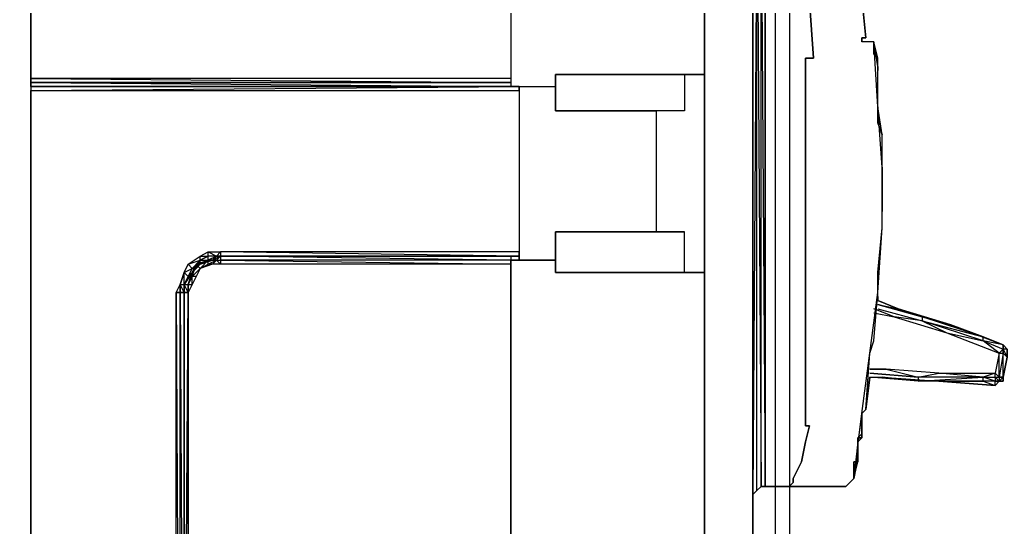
# Model space of a CAD drawing. Header units: millimetres. Extents: x 0 to 3881, y 0 to 2744.
# Drawn here: x 3387.4 to 3468.9, y 1666.6 to 1708.5 of the extents above; entities that cross this region are included whole.
import ezdxf

# ---------------------------------------------------------------- set-up
doc = ezdxf.new("R2010")
doc.units = ezdxf.units.MM

# ---------------------------------------------------------------- blocks, each defined once
blk = doc.blocks.new('ezc100-2')
for p, q in [((-23664.546, 27707.706), (-23664.546, 27760.318)), ((-23664.546, 27760.318), (-23664.546, 27707.706)), ((-23624.945, 27760.318), (-23624.945, 27707.04)), ((-23624.945, 27760.318), (-23624.945, 27707.04)), ((-23608.979, 27669.083), (-23608.979, 27744.332)), ((-23608.979, 27744.332), (-23608.979, 27669.083)), ((-23604.988, 27657.754), (-23604.988, 27741.006)), ((-23604.988, 27657.754), (-23604.988, 27741.006)), ((-23604.988, 27725.021), (-23604.988, 27673.074)), ((-23604.988, 27725.021), (-23604.988, 27673.074)), ((-23604.988, 27725.021), (-23604.988, 27673.407)), ((-23604.988, 27673.407), (-23604.988, 27724.689)), ((-23604.655, 27724.356), (-23604.988, 27673.407)), ((-23604.655, 27724.356), (-23604.322, 27674.072)), ((-23604.655, 27673.74), (-23604.655, 27724.356)), ((-23604.322, 27724.356), (-23603.99, 27674.072)), ((-23604.322, 27674.072), (-23604.322, 27724.356)), ((-23603.99, 27674.072), (-23603.99, 27724.023)), ((-23603.99, 27724.023), (-23603.99, 27674.072)), ((-23600.331, 27714.045), (-23599.998, 27709.369)), ((-23599.998, 27709.369), (-23600.331, 27714.045)), ((-23595.674, 27711.051), (-23596.007, 27714.377)), ((-23596.007, 27714.377), (-23595.674, 27711.051)), ((-23596.007, 27710.719), (-23596.007, 27711.051)), ((-23596.007, 27711.051), (-23596.007, 27710.719)), ((-23595.674, 27711.051), (-23596.007, 27711.051)), ((-23596.007, 27711.051), (-23595.674, 27711.051)), ((-23596.007, 27710.719), (-23596.007, 27711.051)), ((-23596.007, 27710.719), (-23596.007, 27710.719)), ((-23595.009, 27710.719), (-23596.007, 27710.719)), ((-23595.009, 27710.719), (-23596.007, 27710.719)), ((-23594.677, 27705.377), (-23595.009, 27710.719)), ((-23594.677, 27709.369), (-23595.009, 27710.719)), ((-23595.009, 27710.719), (-23595.009, 27709.701)), ((-23594.677, 27708.703), (-23595.009, 27710.719)), ((-23594.677, 27709.369), (-23595.009, 27710.719)), ((-23595.009, 27710.719), (-23595.009, 27709.701)), ((-23595.009, 27709.701), (-23595.009, 27710.719)), ((-23595.009, 27710.719), (-23595.009, 27709.701)), ((-23595.009, 27709.701), (-23595.009, 27710.719)), ((-23595.009, 27710.719), (-23595.009, 27709.701)), ((-23595.009, 27709.701), (-23595.009, 27710.719)), ((-23595.009, 27710.719), (-23595.009, 27709.701)), ((-23595.009, 27709.701), (-23595.009, 27710.719)), ((-23595.009, 27710.719), (-23595.009, 27709.701)), ((-23595.009, 27709.701), (-23595.009, 27710.719)), ((-23595.009, 27710.719), (-23595.009, 27709.701)), ((-23595.009, 27709.701), (-23595.009, 27710.719)), ((-23595.009, 27710.719), (-23595.009, 27709.701)), ((-23594.677, 27709.369), (-23595.009, 27709.701)), ((-23595.009, 27709.701), (-23594.677, 27709.369)), ((-23599.998, 27709.369), (-23600.664, 27709.369)), ((-23600.664, 27709.369), (-23600.664, 27679.081)), ((-23600.664, 27679.081), (-23600.664, 27709.369)), ((-23600.664, 27709.369), (-23600.664, 27679.081)), ((-23600.664, 27679.081), (-23600.664, 27709.369)), ((-23600.664, 27709.369), (-23599.998, 27709.369)), ((-23594.677, 27708.703), (-23594.677, 27709.369)), ((-23621.286, 27707.04), (-23621.286, 27708.038)), ((-23621.286, 27708.038), (-23621.286, 27705.045)), ((-23621.286, 27705.045), (-23621.286, 27708.038)), ((-23608.979, 27708.038), (-23621.286, 27708.038)), ((-23621.286, 27708.038), (-23608.979, 27708.038)), ((-23621.286, 27707.04), (-23621.286, 27708.038)), ((-23610.642, 27708.038), (-23610.642, 27705.045)), ((-23594.677, 27708.371), (-23594.677, 27708.703)), ((-23594.677, 27707.04), (-23594.677, 27708.703)), ((-23594.677, 27705.71), (-23594.677, 27708.703)), ((-23594.677, 27708.703), (-23594.677, 27708.371)), ((-23594.677, 27705.377), (-23594.677, 27708.703)), ((-23594.677, 27707.04), (-23594.677, 27708.371)), ((-23664.546, 27707.373), (-23664.546, 27707.706)), ((-23624.945, 27707.706), (-23664.546, 27707.706)), ((-23664.546, 27707.706), (-23624.945, 27707.373)), ((-23664.546, 27707.706), (-23664.546, 27707.373)), ((-23664.546, 27707.373), (-23624.945, 27707.04)), ((-23664.546, 27707.04), (-23664.546, 27707.373)), ((-23664.546, 27707.373), (-23664.546, 27707.373)), ((-23664.546, 27707.373), (-23624.945, 27707.373)), ((-23624.945, 27707.373), (-23664.546, 27707.373)), ((-23664.546, 27707.373), (-23664.546, 27707.04)), ((-23664.546, 27707.04), (-23664.546, 27706.708)), ((-23664.546, 27706.708), (-23624.279, 27707.04)), ((-23664.546, 27707.04), (-23624.945, 27707.04)), ((-23624.945, 27707.04), (-23664.546, 27707.04)), ((-23664.546, 27707.04), (-23624.945, 27707.04)), ((-23624.945, 27707.04), (-23664.546, 27707.04)), ((-23664.546, 27707.04), (-23624.279, 27707.04)), ((-23664.546, 27707.04), (-23624.279, 27707.04)), ((-23624.279, 27707.04), (-23664.546, 27707.04)), ((-23624.945, 27707.04), (-23664.546, 27707.04)), ((-23664.546, 27707.04), (-23664.546, 27706.708)), ((-23664.546, 27636.447), (-23664.546, 27706.708)), ((-23664.546, 27706.708), (-23664.546, 27636.447)), ((-23664.546, 27706.708), (-23624.279, 27706.708)), ((-23624.945, 27707.04), (-23621.286, 27707.04)), ((-23624.945, 27707.04), (-23621.286, 27707.04)), ((-23624.279, 27707.04), (-23624.279, 27706.708)), ((-23624.279, 27706.708), (-23624.279, 27707.04)), ((-23624.279, 27707.04), (-23624.279, 27692.718)), ((-23624.279, 27706.708), (-23624.279, 27693.403)), ((-23621.286, 27705.045), (-23621.286, 27707.04)), ((-23621.286, 27707.04), (-23621.286, 27707.04)), ((-23621.286, 27707.04), (-23621.286, 27705.045)), ((-23594.677, 27705.71), (-23594.677, 27707.04)), ((-23594.677, 27705.377), (-23594.677, 27705.71)), ((-23612.97, 27705.045), (-23621.286, 27705.045)), ((-23621.286, 27705.045), (-23612.97, 27705.045)), ((-23610.642, 27705.045), (-23612.97, 27705.045)), ((-23610.642, 27705.045), (-23612.97, 27705.045)), ((-23612.97, 27705.045), (-23612.97, 27695.066)), ((-23594.344, 27700.388), (-23594.677, 27705.377)), ((-23594.677, 27704.047), (-23594.677, 27705.377)), ((-23594.677, 27705.377), (-23594.677, 27704.047)), ((-23594.344, 27703.049), (-23594.677, 27705.377)), ((-23594.344, 27703.049), (-23594.677, 27704.047)), ((-23594.677, 27704.047), (-23594.344, 27703.049)), ((-23594.344, 27700.388), (-23594.344, 27703.049)), ((-23594.344, 27695.399), (-23594.344, 27700.388)), ((-23594.344, 27697.394), (-23594.344, 27700.388)), ((-23594.344, 27700.388), (-23594.344, 27699.723)), ((-23594.344, 27699.723), (-23594.344, 27700.388)), ((-23594.344, 27700.055), (-23594.344, 27699.723)), ((-23594.344, 27699.723), (-23594.344, 27698.725)), ((-23594.344, 27697.394), (-23594.344, 27699.723)), ((-23594.344, 27697.727), (-23594.344, 27698.725)), ((-23594.344, 27698.725), (-23594.344, 27697.394)), ((-23594.344, 27697.394), (-23594.344, 27698.725)), ((-23594.344, 27698.725), (-23594.344, 27697.727)), ((-23594.344, 27697.394), (-23594.344, 27697.727)), ((-23594.344, 27697.727), (-23594.344, 27696.729)), ((-23594.344, 27697.394), (-23594.344, 27697.727)), ((-23594.344, 27697.727), (-23594.344, 27697.727)), ((-23594.344, 27697.727), (-23594.344, 27696.729)), ((-23594.344, 27696.729), (-23594.344, 27697.394)), ((-23594.344, 27696.729), (-23594.344, 27697.394)), ((-23594.344, 27695.399), (-23594.344, 27697.394)), ((-23594.344, 27695.399), (-23594.344, 27696.729)), ((-23612.97, 27695.066), (-23621.286, 27695.066)), ((-23621.286, 27695.066), (-23621.286, 27692.718)), ((-23621.286, 27691.72), (-23621.286, 27695.066)), ((-23621.286, 27695.066), (-23621.286, 27691.72)), ((-23621.286, 27692.718), (-23621.286, 27695.066)), ((-23621.286, 27695.066), (-23612.97, 27695.066)), ((-23610.642, 27695.066), (-23612.97, 27695.066)), ((-23612.97, 27695.066), (-23610.642, 27695.066)), ((-23610.642, 27691.72), (-23610.642, 27695.066)), ((-23594.677, 27690.057), (-23594.344, 27695.399)), ((-23594.677, 27691.72), (-23594.344, 27695.399)), ((-23650.576, 27693.051), (-23649.91, 27693.403)), ((-23649.91, 27693.403), (-23649.245, 27693.051)), ((-23649.91, 27693.051), (-23649.91, 27693.403)), ((-23649.91, 27693.403), (-23648.913, 27693.403)), ((-23648.913, 27693.403), (-23649.245, 27693.051)), ((-23624.279, 27693.051), (-23648.913, 27693.403)), ((-23648.913, 27693.403), (-23648.913, 27693.051)), ((-23624.279, 27693.403), (-23648.913, 27693.403)), ((-23624.279, 27693.051), (-23624.279, 27693.403)), ((-23651.573, 27692.386), (-23650.576, 27693.051)), ((-23651.573, 27692.386), (-23650.576, 27692.718)), ((-23651.241, 27692.053), (-23650.576, 27692.718)), ((-23650.576, 27692.718), (-23651.241, 27692.053)), ((-23651.241, 27692.053), (-23650.576, 27692.718)), ((-23650.576, 27692.718), (-23650.908, 27692.053)), ((-23650.908, 27692.386), (-23649.91, 27692.718)), ((-23650.576, 27692.718), (-23649.91, 27693.051)), ((-23649.91, 27693.051), (-23650.576, 27692.718)), ((-23650.576, 27692.718), (-23650.576, 27693.051)), ((-23650.576, 27693.051), (-23649.91, 27693.051)), ((-23649.91, 27692.718), (-23650.576, 27692.386)), ((-23650.576, 27692.386), (-23649.578, 27692.718)), ((-23650.576, 27692.386), (-23650.576, 27692.718)), ((-23650.576, 27692.718), (-23649.91, 27692.718)), ((-23649.91, 27692.718), (-23650.576, 27692.386)), ((-23649.578, 27692.718), (-23650.576, 27692.386)), ((-23649.91, 27692.718), (-23650.576, 27692.053)), ((-23649.91, 27692.718), (-23649.91, 27693.051)), ((-23649.245, 27693.051), (-23649.91, 27693.051)), ((-23649.245, 27693.051), (-23649.91, 27692.718)), ((-23649.91, 27692.718), (-23649.245, 27693.051)), ((-23649.91, 27692.386), (-23649.245, 27692.718)), ((-23649.91, 27692.386), (-23649.245, 27692.718)), ((-23649.245, 27692.718), (-23649.91, 27692.718)), ((-23649.578, 27692.718), (-23649.91, 27692.718)), ((-23649.91, 27692.386), (-23649.91, 27692.718)), ((-23649.91, 27692.718), (-23649.578, 27692.718)), ((-23649.578, 27692.718), (-23648.913, 27693.051)), ((-23648.913, 27693.051), (-23649.578, 27692.718)), ((-23649.245, 27693.051), (-23649.578, 27692.718)), ((-23649.245, 27692.718), (-23649.578, 27692.386)), ((-23649.578, 27692.718), (-23649.245, 27692.718)), ((-23649.245, 27693.051), (-23648.913, 27693.051)), ((-23648.913, 27693.051), (-23649.245, 27693.051)), ((-23648.913, 27693.051), (-23649.245, 27693.051)), ((-23649.245, 27693.051), (-23648.913, 27693.051)), ((-23649.245, 27692.718), (-23648.913, 27693.051)), ((-23648.913, 27692.386), (-23649.245, 27692.718)), ((-23649.245, 27692.718), (-23648.913, 27692.718)), ((-23624.279, 27693.051), (-23648.913, 27693.051)), ((-23648.913, 27693.051), (-23624.279, 27693.051)), ((-23624.279, 27693.051), (-23648.913, 27693.051)), ((-23648.913, 27693.051), (-23624.279, 27693.051)), ((-23648.913, 27693.051), (-23624.945, 27693.051)), ((-23648.913, 27693.051), (-23648.913, 27693.051)), ((-23624.945, 27692.718), (-23648.913, 27693.051)), ((-23648.913, 27693.051), (-23624.945, 27693.051)), ((-23648.913, 27693.051), (-23648.913, 27692.718)), ((-23648.913, 27692.718), (-23648.913, 27692.386)), ((-23624.945, 27692.718), (-23648.913, 27692.718)), ((-23648.913, 27692.718), (-23624.945, 27692.386)), ((-23624.279, 27693.051), (-23624.945, 27693.051)), ((-23624.945, 27693.051), (-23624.945, 27692.718)), ((-23624.945, 27693.051), (-23624.279, 27693.051)), ((-23624.945, 27693.051), (-23624.945, 27692.718)), ((-23624.945, 27693.051), (-23624.945, 27692.718)), ((-23621.286, 27692.718), (-23624.945, 27692.718)), ((-23624.945, 27692.718), (-23624.945, 27635.782)), ((-23624.945, 27635.782), (-23624.945, 27692.718)), ((-23624.945, 27692.718), (-23621.286, 27692.718)), ((-23624.945, 27692.718), (-23624.945, 27692.718)), ((-23624.279, 27692.718), (-23624.279, 27693.051)), ((-23621.286, 27692.718), (-23621.286, 27691.72)), ((-23621.286, 27691.72), (-23621.286, 27692.718)), ((-23652.239, 27690.723), (-23651.906, 27691.72)), ((-23651.906, 27691.72), (-23652.239, 27690.723)), ((-23652.239, 27690.723), (-23651.906, 27691.72)), ((-23651.906, 27691.72), (-23651.573, 27692.386)), ((-23651.906, 27691.72), (-23651.241, 27692.053)), ((-23651.906, 27691.72), (-23651.241, 27692.053)), ((-23651.241, 27691.72), (-23651.906, 27690.723)), ((-23651.573, 27691.388), (-23651.906, 27691.72)), ((-23651.906, 27690.723), (-23651.906, 27691.72)), ((-23651.241, 27692.053), (-23651.573, 27692.386)), ((-23651.241, 27692.053), (-23651.573, 27691.388)), ((-23651.573, 27691.388), (-23651.241, 27692.053)), ((-23651.241, 27692.053), (-23651.573, 27691.388)), ((-23650.908, 27692.053), (-23651.573, 27691.388)), ((-23651.573, 27691.388), (-23650.908, 27692.053)), ((-23651.573, 27691.388), (-23651.241, 27691.72)), ((-23651.573, 27690.723), (-23651.241, 27691.72)), ((-23651.241, 27691.388), (-23650.908, 27692.386)), ((-23650.908, 27692.386), (-23651.241, 27691.72)), ((-23651.241, 27691.388), (-23650.576, 27692.053)), ((-23651.241, 27691.72), (-23650.908, 27692.053)), ((-23650.908, 27692.053), (-23651.241, 27692.053)), ((-23651.241, 27691.72), (-23651.241, 27691.388)), ((-23651.241, 27691.72), (-23651.241, 27691.72)), ((-23650.908, 27692.386), (-23650.576, 27692.053)), ((-23650.908, 27692.053), (-23650.908, 27692.386)), ((-23650.576, 27692.386), (-23650.908, 27692.053)), ((-23650.908, 27692.053), (-23650.576, 27692.386)), ((-23650.576, 27692.386), (-23650.908, 27692.386)), ((-23650.576, 27692.053), (-23650.908, 27691.388)), ((-23650.576, 27692.053), (-23650.908, 27691.388)), ((-23650.576, 27692.053), (-23649.91, 27692.386)), ((-23649.578, 27692.386), (-23650.576, 27692.053)), ((-23649.578, 27692.386), (-23649.91, 27692.386)), ((-23648.913, 27692.386), (-23649.578, 27692.386)), ((-23624.945, 27692.386), (-23648.913, 27692.386)), ((-23621.286, 27691.72), (-23608.979, 27691.72)), ((-23608.979, 27691.72), (-23621.286, 27691.72)), ((-23594.677, 27690.057), (-23594.677, 27691.72)), ((-23651.906, 27690.723), (-23651.573, 27691.388)), ((-23651.573, 27691.388), (-23651.906, 27690.723)), ((-23651.573, 27691.388), (-23651.906, 27690.723)), ((-23651.906, 27690.723), (-23651.573, 27691.388)), ((-23651.573, 27691.388), (-23651.573, 27691.388)), ((-23651.241, 27691.388), (-23651.573, 27690.723)), ((-23650.908, 27691.388), (-23651.241, 27691.388)), ((-23650.908, 27691.388), (-23651.241, 27690.723)), ((-23651.241, 27690.723), (-23651.241, 27691.388)), ((-23652.571, 27690.057), (-23652.239, 27690.723)), ((-23651.906, 27690.057), (-23652.239, 27690.723)), ((-23652.239, 27690.723), (-23652.239, 27690.057)), ((-23652.239, 27690.057), (-23652.239, 27690.723)), ((-23652.239, 27690.723), (-23651.906, 27690.723)), ((-23651.573, 27690.057), (-23651.906, 27690.723)), ((-23651.906, 27690.723), (-23651.573, 27690.723)), ((-23651.906, 27690.057), (-23651.906, 27690.723)), ((-23651.906, 27690.723), (-23651.906, 27690.057)), ((-23651.906, 27690.723), (-23651.906, 27690.057)), ((-23651.906, 27690.057), (-23651.906, 27690.723)), ((-23651.906, 27690.723), (-23651.906, 27690.057)), ((-23651.573, 27690.723), (-23651.573, 27690.057)), ((-23651.573, 27690.057), (-23651.573, 27690.723)), ((-23651.573, 27690.723), (-23651.241, 27690.723)), ((-23651.241, 27690.723), (-23651.573, 27690.057)), ((-23652.571, 27690.057), (-23652.239, 27634.452)), ((-23652.239, 27690.057), (-23652.571, 27690.057)), ((-23652.571, 27690.057), (-23652.239, 27690.057)), ((-23652.571, 27634.452), (-23652.571, 27690.057)), ((-23651.906, 27690.057), (-23652.239, 27690.057)), ((-23652.239, 27690.057), (-23651.906, 27690.057)), ((-23651.906, 27690.057), (-23652.239, 27690.057)), ((-23652.239, 27690.057), (-23651.906, 27634.452)), ((-23652.239, 27634.452), (-23652.239, 27690.057)), ((-23651.906, 27690.057), (-23651.573, 27690.057)), ((-23651.906, 27690.057), (-23651.906, 27636.78)), ((-23651.906, 27690.057), (-23651.906, 27637.113)), ((-23651.906, 27634.452), (-23651.906, 27690.057)), ((-23651.906, 27690.057), (-23651.906, 27638.443)), ((-23651.906, 27638.443), (-23651.906, 27690.057)), ((-23651.906, 27690.057), (-23651.906, 27690.057)), ((-23651.906, 27690.057), (-23651.906, 27637.113)), ((-23651.906, 27638.443), (-23651.906, 27690.057)), ((-23651.906, 27690.057), (-23651.906, 27638.443)), ((-23651.906, 27638.443), (-23651.573, 27690.057)), ((-23651.573, 27690.057), (-23651.906, 27690.057)), ((-23651.906, 27690.057), (-23651.906, 27638.443)), ((-23651.573, 27638.443), (-23651.573, 27690.057)), ((-23651.573, 27690.057), (-23651.573, 27638.443)), ((-23651.573, 27690.057), (-23651.573, 27638.443)), ((-23595.342, 27685.068), (-23594.677, 27690.057)), ((-23595.009, 27686.066), (-23594.677, 27690.057)), ((-23594.677, 27689.392), (-23594.677, 27690.057)), ((-23594.677, 27689.725), (-23594.677, 27689.392)), ((-23594.677, 27689.392), (-23593.013, 27688.727)), ((-23593.013, 27688.727), (-23594.677, 27689.392)), ((-23593.346, 27688.062), (-23595.009, 27688.727)), ((-23591.018, 27688.062), (-23594.677, 27689.059)), ((-23594.677, 27689.059), (-23591.018, 27688.062)), ((-23594.677, 27689.059), (-23593.013, 27688.727)), ((-23594.677, 27688.727), (-23591.018, 27687.729)), ((-23588.67, 27687.396), (-23593.013, 27688.727)), ((-23593.013, 27688.727), (-23591.018, 27688.062)), ((-23588.67, 27687.396), (-23593.013, 27688.727)), ((-23595.009, 27688.394), (-23593.346, 27688.062)), ((-23593.346, 27688.062), (-23589.002, 27686.731)), ((-23591.018, 27687.729), (-23593.346, 27688.062)), ((-23591.018, 27688.062), (-23591.018, 27687.729)), ((-23586.009, 27686.399), (-23591.018, 27688.062)), ((-23591.018, 27688.062), (-23588.67, 27687.396)), ((-23591.018, 27688.062), (-23591.018, 27688.062)), ((-23591.018, 27687.729), (-23589.002, 27686.731)), ((-23586.009, 27686.066), (-23591.018, 27687.729)), ((-23591.018, 27687.729), (-23586.009, 27686.399)), ((-23584.346, 27685.733), (-23588.67, 27687.396)), ((-23586.009, 27686.399), (-23588.67, 27687.396)), ((-23588.67, 27687.396), (-23584.346, 27685.733)), ((-23595.342, 27685.068), (-23595.009, 27686.066)), ((-23589.002, 27686.731), (-23584.678, 27685.068)), ((-23589.002, 27686.731), (-23586.009, 27686.066)), ((-23586.009, 27686.066), (-23586.009, 27686.399)), ((-23584.346, 27685.733), (-23586.009, 27686.399)), ((-23586.009, 27686.399), (-23584.346, 27685.733)), ((-23584.678, 27685.068), (-23586.009, 27686.066)), ((-23584.346, 27685.733), (-23586.009, 27686.066)), ((-23586.009, 27686.066), (-23584.346, 27685.401)), ((-23584.346, 27685.401), (-23584.678, 27685.068)), ((-23584.346, 27685.733), (-23584.013, 27685.401)), ((-23584.013, 27685.401), (-23584.346, 27685.733)), ((-23584.013, 27685.401), (-23584.346, 27685.733)), ((-23584.346, 27685.733), (-23584.013, 27685.401)), ((-23584.346, 27685.401), (-23584.346, 27685.733)), ((-23584.346, 27685.733), (-23584.346, 27685.401)), ((-23584.346, 27685.401), (-23584.346, 27685.733)), ((-23584.346, 27685.401), (-23584.346, 27685.733)), ((-23584.346, 27685.401), (-23584.013, 27684.735)), ((-23584.013, 27685.401), (-23584.346, 27685.401)), ((-23584.346, 27685.401), (-23584.346, 27685.068)), ((-23584.346, 27685.068), (-23584.346, 27685.401)), ((-23584.013, 27685.068), (-23584.013, 27685.401)), ((-23584.013, 27685.068), (-23584.013, 27685.401)), ((-23584.013, 27685.401), (-23584.013, 27685.068)), ((-23584.013, 27684.735), (-23584.013, 27685.401)), ((-23596.007, 27680.079), (-23595.342, 27685.068)), ((-23595.674, 27680.411), (-23595.342, 27685.068)), ((-23584.678, 27685.068), (-23585.011, 27683.405)), ((-23584.678, 27685.068), (-23584.346, 27685.068)), ((-23584.346, 27685.068), (-23584.678, 27683.072)), ((-23584.678, 27683.072), (-23584.678, 27685.068)), ((-23584.346, 27683.072), (-23584.346, 27685.068)), ((-23584.346, 27685.068), (-23584.013, 27684.735)), ((-23584.013, 27684.735), (-23584.346, 27683.072)), ((-23584.346, 27683.072), (-23584.013, 27684.735)), ((-23584.013, 27684.735), (-23584.346, 27683.072)), ((-23584.346, 27683.072), (-23584.013, 27684.735)), ((-23584.013, 27685.068), (-23584.013, 27684.735)), ((-23584.013, 27684.735), (-23584.013, 27685.068)), ((-23584.013, 27684.735), (-23584.013, 27685.068)), ((-23595.342, 27683.738), (-23594.011, 27683.738)), ((-23594.011, 27683.738), (-23595.342, 27683.738)), ((-23589.668, 27683.405), (-23594.011, 27683.738)), ((-23594.011, 27683.738), (-23591.35, 27683.072)), ((-23595.674, 27680.411), (-23595.342, 27683.072)), ((-23595.342, 27683.072), (-23595.674, 27680.411)), ((-23591.35, 27683.072), (-23595.342, 27683.405)), ((-23595.342, 27683.405), (-23591.35, 27683.072)), ((-23591.35, 27682.74), (-23595.342, 27683.072)), ((-23595.342, 27683.072), (-23594.344, 27683.072)), ((-23595.342, 27683.072), (-23594.344, 27683.072)), ((-23591.35, 27682.74), (-23594.344, 27683.072)), ((-23594.344, 27683.072), (-23589.668, 27682.74)), ((-23594.344, 27683.072), (-23589.668, 27682.74)), ((-23591.35, 27683.072), (-23589.668, 27683.405)), ((-23591.35, 27682.74), (-23586.009, 27683.072)), ((-23586.009, 27683.072), (-23591.35, 27683.072)), ((-23591.35, 27683.072), (-23591.35, 27682.74)), ((-23586.009, 27683.072), (-23589.668, 27683.405)), ((-23589.668, 27683.405), (-23585.011, 27683.405)), ((-23585.011, 27683.405), (-23586.009, 27683.072)), ((-23585.011, 27682.74), (-23586.009, 27683.072)), ((-23586.009, 27683.072), (-23585.011, 27683.072)), ((-23586.009, 27682.74), (-23586.009, 27683.072)), ((-23585.011, 27683.405), (-23584.678, 27683.072)), ((-23585.011, 27683.072), (-23585.011, 27683.405)), ((-23585.011, 27683.072), (-23584.678, 27683.072)), ((-23584.678, 27682.74), (-23585.011, 27683.072)), ((-23585.011, 27683.072), (-23585.011, 27682.74)), ((-23584.678, 27683.072), (-23584.346, 27683.072)), ((-23584.346, 27683.072), (-23584.678, 27682.74)), ((-23584.346, 27683.072), (-23584.678, 27683.072)), ((-23584.678, 27683.072), (-23584.678, 27682.74)), ((-23584.346, 27682.74), (-23584.346, 27683.072)), ((-23584.346, 27683.072), (-23584.346, 27682.74)), ((-23584.346, 27682.74), (-23584.346, 27683.072)), ((-23586.009, 27682.74), (-23591.35, 27682.74)), ((-23589.668, 27682.74), (-23591.35, 27682.74)), ((-23585.011, 27682.407), (-23589.668, 27682.74)), ((-23589.668, 27682.74), (-23586.009, 27682.74)), ((-23589.668, 27682.74), (-23585.011, 27682.407)), ((-23585.011, 27682.74), (-23586.009, 27682.74)), ((-23586.009, 27682.74), (-23585.011, 27682.407)), ((-23584.678, 27682.74), (-23585.011, 27682.407)), ((-23585.011, 27682.407), (-23584.678, 27682.74)), ((-23584.678, 27682.74), (-23585.011, 27682.74)), ((-23585.011, 27682.74), (-23584.678, 27682.74)), ((-23585.011, 27682.407), (-23584.678, 27682.74)), ((-23585.011, 27682.407), (-23585.011, 27682.74)), ((-23584.678, 27682.74), (-23584.346, 27682.74)), ((-23584.346, 27682.74), (-23584.678, 27682.74)), ((-23584.678, 27682.74), (-23584.346, 27682.74)), ((-23584.346, 27682.74), (-23584.678, 27682.74)), ((-23584.678, 27682.74), (-23584.346, 27682.74)), ((-23596.007, 27680.079), (-23595.674, 27680.411)), ((-23595.674, 27680.411), (-23596.007, 27680.079)), ((-23596.672, 27674.737), (-23596.007, 27680.079)), ((-23596.007, 27680.079), (-23596.34, 27677.751)), ((-23596.007, 27678.083), (-23596.007, 27680.079)), ((-23596.007, 27679.746), (-23596.007, 27680.079)), ((-23596.007, 27680.079), (-23596.007, 27679.746)), ((-23596.007, 27679.414), (-23596.007, 27680.079)), ((-23596.007, 27680.079), (-23596.007, 27679.414)), ((-23596.007, 27679.746), (-23596.007, 27680.079)), ((-23596.007, 27680.079), (-23596.007, 27679.746)), ((-23596.007, 27679.746), (-23596.007, 27680.079)), ((-23596.007, 27680.079), (-23596.007, 27679.746)), ((-23596.007, 27679.414), (-23596.007, 27680.079)), ((-23596.007, 27680.079), (-23596.007, 27679.414)), ((-23596.007, 27679.746), (-23596.007, 27680.079)), ((-23596.007, 27680.079), (-23596.007, 27679.746)), ((-23596.007, 27680.079), (-23596.007, 27679.746)), ((-23596.007, 27679.746), (-23596.007, 27680.079)), ((-23596.007, 27678.083), (-23596.007, 27680.079)), ((-23596.007, 27679.746), (-23596.007, 27679.414)), ((-23596.007, 27679.414), (-23596.007, 27679.746)), ((-23596.007, 27679.746), (-23596.007, 27679.746)), ((-23596.007, 27679.746), (-23596.007, 27679.414)), ((-23596.007, 27679.414), (-23596.007, 27679.746)), ((-23596.007, 27679.414), (-23596.007, 27679.746)), ((-23596.007, 27679.746), (-23596.007, 27679.414)), ((-23600.664, 27679.081), (-23600.331, 27679.081)), ((-23600.331, 27679.081), (-23600.664, 27677.751)), ((-23600.664, 27677.751), (-23600.331, 27679.081)), ((-23600.331, 27679.081), (-23600.664, 27679.081)), ((-23596.007, 27679.414), (-23596.007, 27679.414)), ((-23596.007, 27679.414), (-23596.007, 27678.748)), ((-23596.007, 27678.748), (-23596.007, 27679.414)), ((-23596.007, 27679.414), (-23596.007, 27679.414)), ((-23596.007, 27679.414), (-23596.007, 27678.083)), ((-23596.007, 27678.748), (-23596.007, 27679.414)), ((-23596.007, 27678.748), (-23596.007, 27679.414)), ((-23596.007, 27679.414), (-23596.007, 27678.748)), ((-23596.007, 27678.748), (-23596.007, 27679.414)), ((-23596.007, 27679.414), (-23596.007, 27678.748)), ((-23596.007, 27678.748), (-23596.007, 27679.414)), ((-23596.007, 27679.414), (-23596.007, 27678.748)), ((-23596.007, 27679.414), (-23596.007, 27678.748)), ((-23596.007, 27678.083), (-23596.007, 27679.414)), ((-23596.007, 27678.748), (-23596.007, 27678.416)), ((-23596.007, 27678.083), (-23596.007, 27678.748)), ((-23596.007, 27678.083), (-23596.007, 27678.748)), ((-23596.007, 27678.748), (-23596.007, 27678.416)), ((-23596.007, 27678.083), (-23596.007, 27678.748)), ((-23596.007, 27678.748), (-23596.007, 27678.083)), ((-23596.007, 27678.083), (-23596.007, 27678.748)), ((-23596.007, 27678.748), (-23596.007, 27678.083)), ((-23596.007, 27678.083), (-23596.007, 27678.748)), ((-23596.007, 27678.748), (-23596.007, 27678.083)), ((-23596.007, 27678.083), (-23596.007, 27678.748)), ((-23596.007, 27678.748), (-23596.007, 27678.083)), ((-23596.007, 27678.083), (-23596.007, 27678.748)), ((-23596.007, 27678.748), (-23596.007, 27678.083)), ((-23596.007, 27678.083), (-23596.007, 27678.748)), ((-23596.007, 27678.748), (-23596.007, 27678.083)), ((-23596.007, 27678.083), (-23596.007, 27678.748)), ((-23596.007, 27678.748), (-23596.007, 27678.083)), ((-23596.007, 27678.083), (-23596.007, 27678.748)), ((-23596.007, 27678.748), (-23596.007, 27678.083)), ((-23596.007, 27678.083), (-23596.007, 27678.748)), ((-23596.007, 27678.748), (-23596.007, 27678.083)), ((-23596.007, 27678.083), (-23596.007, 27678.748)), ((-23596.007, 27678.748), (-23596.007, 27678.748)), ((-23596.007, 27678.748), (-23596.007, 27678.083)), ((-23596.34, 27678.083), (-23596.007, 27678.416)), ((-23596.007, 27678.416), (-23596.34, 27678.083)), ((-23596.34, 27677.751), (-23596.34, 27678.083)), ((-23596.34, 27678.083), (-23596.34, 27677.751)), ((-23596.34, 27677.751), (-23596.34, 27678.083)), ((-23596.34, 27678.083), (-23596.34, 27677.751)), ((-23596.34, 27677.751), (-23596.34, 27678.083)), ((-23596.34, 27678.083), (-23596.34, 27677.751)), ((-23596.34, 27677.751), (-23596.007, 27678.083)), ((-23596.007, 27678.083), (-23596.34, 27678.083)), ((-23596.34, 27678.083), (-23596.007, 27678.083)), ((-23596.007, 27678.083), (-23596.34, 27678.083)), ((-23596.34, 27678.083), (-23596.007, 27678.083)), ((-23596.007, 27678.083), (-23596.34, 27678.083)), ((-23596.34, 27678.083), (-23596.007, 27678.083)), ((-23596.007, 27678.416), (-23596.007, 27678.083)), ((-23596.007, 27678.083), (-23596.007, 27678.416)), ((-23596.007, 27678.416), (-23596.007, 27678.083)), ((-23596.007, 27678.083), (-23596.007, 27678.416)), ((-23596.007, 27678.416), (-23596.007, 27678.083)), ((-23596.007, 27678.416), (-23596.007, 27678.083)), ((-23596.007, 27678.416), (-23596.007, 27678.083)), ((-23596.007, 27678.083), (-23596.007, 27678.416)), ((-23596.007, 27678.416), (-23596.007, 27678.416)), ((-23596.007, 27678.416), (-23596.007, 27678.083)), ((-23596.007, 27678.083), (-23596.007, 27678.416)), ((-23596.007, 27678.416), (-23596.007, 27678.416)), ((-23596.007, 27678.416), (-23596.007, 27678.083)), ((-23596.007, 27678.083), (-23596.007, 27678.416)), ((-23596.007, 27678.416), (-23596.007, 27678.416)), ((-23596.007, 27678.416), (-23596.007, 27678.083)), ((-23596.007, 27678.083), (-23596.007, 27678.416)), ((-23596.007, 27678.416), (-23596.007, 27678.416)), ((-23596.007, 27678.416), (-23596.007, 27678.083)), ((-23596.007, 27678.083), (-23596.007, 27678.416)), ((-23596.007, 27678.416), (-23596.007, 27678.416)), ((-23596.007, 27678.083), (-23596.007, 27678.416)), ((-23596.007, 27678.416), (-23596.007, 27678.083)), ((-23596.007, 27678.083), (-23596.007, 27678.083)), ((-23596.007, 27678.083), (-23596.007, 27678.083)), ((-23600.664, 27677.751), (-23600.996, 27676.087)), ((-23600.996, 27676.087), (-23600.664, 27677.751)), ((-23596.34, 27677.751), (-23596.672, 27674.737)), ((-23596.672, 27674.737), (-23596.34, 27677.085)), ((-23596.34, 27677.751), (-23596.34, 27677.418)), ((-23596.34, 27677.418), (-23596.34, 27677.751)), ((-23596.34, 27677.418), (-23596.34, 27677.751)), ((-23596.34, 27677.751), (-23596.34, 27677.418)), ((-23596.34, 27677.418), (-23596.34, 27677.751)), ((-23596.34, 27677.751), (-23596.34, 27677.418)), ((-23596.34, 27677.418), (-23596.34, 27677.751)), ((-23596.34, 27677.751), (-23596.34, 27677.418)), ((-23596.34, 27677.418), (-23596.34, 27677.751)), ((-23596.34, 27677.751), (-23596.34, 27677.751)), ((-23596.34, 27677.418), (-23596.34, 27677.751)), ((-23596.34, 27677.418), (-23596.34, 27677.751)), ((-23596.34, 27677.751), (-23596.34, 27677.418)), ((-23596.34, 27677.418), (-23596.34, 27677.751)), ((-23596.34, 27677.751), (-23596.34, 27677.418)), ((-23596.34, 27677.751), (-23596.34, 27677.085)), ((-23596.34, 27677.418), (-23596.34, 27677.751)), ((-23596.34, 27677.418), (-23596.34, 27677.085)), ((-23596.34, 27677.085), (-23596.34, 27677.418)), ((-23596.34, 27677.418), (-23596.34, 27677.418)), ((-23596.34, 27677.085), (-23596.34, 27677.418)), ((-23596.34, 27677.418), (-23596.34, 27677.085)), ((-23596.34, 27676.087), (-23596.34, 27677.418)), ((-23596.34, 27676.753), (-23596.34, 27677.085)), ((-23596.34, 27677.085), (-23596.34, 27677.085)), ((-23596.34, 27677.085), (-23596.34, 27676.753)), ((-23596.34, 27676.753), (-23596.34, 27677.085)), ((-23596.34, 27677.085), (-23596.34, 27676.753)), ((-23596.34, 27676.753), (-23596.34, 27677.085)), ((-23596.34, 27677.085), (-23596.34, 27676.753)), ((-23596.34, 27676.753), (-23596.34, 27677.085)), ((-23596.34, 27677.085), (-23596.34, 27676.753)), ((-23596.34, 27676.753), (-23596.34, 27677.085)), ((-23596.34, 27677.085), (-23596.34, 27676.753)), ((-23596.34, 27676.753), (-23596.34, 27677.085)), ((-23596.34, 27677.085), (-23596.34, 27676.753)), ((-23596.34, 27676.753), (-23596.34, 27677.085)), ((-23596.34, 27677.085), (-23596.34, 27676.753)), ((-23596.34, 27676.753), (-23596.34, 27677.085)), ((-23596.34, 27677.085), (-23596.34, 27676.753)), ((-23596.34, 27676.753), (-23596.34, 27677.085)), ((-23596.34, 27677.085), (-23596.34, 27676.753)), ((-23596.34, 27676.753), (-23596.34, 27677.085)), ((-23596.34, 27677.085), (-23596.34, 27676.753)), ((-23596.34, 27676.753), (-23596.34, 27677.085)), ((-23596.34, 27677.085), (-23596.34, 27676.753)), ((-23596.34, 27676.753), (-23596.34, 27677.085)), ((-23596.34, 27677.085), (-23596.34, 27676.753)), ((-23596.34, 27676.753), (-23596.34, 27677.085)), ((-23596.34, 27677.085), (-23596.34, 27676.753)), ((-23596.34, 27676.753), (-23596.34, 27677.085)), ((-23596.34, 27677.085), (-23596.34, 27676.753)), ((-23596.34, 27676.753), (-23596.34, 27677.085)), ((-23596.34, 27677.085), (-23596.34, 27676.42)), ((-23596.34, 27677.085), (-23596.34, 27676.42)), ((-23596.34, 27676.42), (-23596.672, 27674.737)), ((-23596.672, 27674.737), (-23596.34, 27676.42)), ((-23596.34, 27676.42), (-23596.672, 27674.737)), ((-23596.34, 27676.42), (-23596.34, 27676.753)), ((-23596.34, 27676.753), (-23596.34, 27676.42)), ((-23596.34, 27676.42), (-23596.34, 27676.753)), ((-23596.34, 27676.42), (-23596.34, 27676.753)), ((-23596.34, 27676.753), (-23596.34, 27676.42)), ((-23596.34, 27676.42), (-23596.34, 27676.753)), ((-23596.34, 27676.753), (-23596.34, 27676.42)), ((-23596.34, 27676.42), (-23596.34, 27676.753)), ((-23596.34, 27676.753), (-23596.34, 27676.42)), ((-23596.34, 27676.42), (-23596.34, 27676.753)), ((-23596.34, 27676.753), (-23596.34, 27676.42)), ((-23596.34, 27676.42), (-23596.34, 27676.753)), ((-23596.34, 27676.753), (-23596.34, 27676.087)), ((-23596.34, 27676.087), (-23596.34, 27676.42)), ((-23596.34, 27676.42), (-23596.34, 27676.087)), ((-23596.34, 27676.087), (-23596.34, 27676.42)), ((-23596.34, 27676.42), (-23596.34, 27676.087)), ((-23596.34, 27676.087), (-23596.34, 27676.42)), ((-23596.34, 27676.42), (-23596.34, 27676.087)), ((-23600.996, 27676.087), (-23601.661, 27674.737)), ((-23601.661, 27674.737), (-23600.996, 27676.087)), ((-23596.672, 27676.087), (-23596.34, 27676.087)), ((-23596.672, 27676.087), (-23596.672, 27675.735)), ((-23596.672, 27675.735), (-23596.672, 27676.087)), ((-23596.672, 27675.735), (-23596.672, 27676.087)), ((-23596.672, 27676.087), (-23596.672, 27675.735)), ((-23596.672, 27674.737), (-23596.672, 27676.087)), ((-23596.672, 27676.087), (-23596.34, 27676.087)), ((-23596.34, 27676.087), (-23596.672, 27676.087)), ((-23596.34, 27676.087), (-23596.672, 27676.087)), ((-23596.672, 27676.087), (-23596.34, 27676.087)), ((-23596.34, 27676.087), (-23596.672, 27676.087)), ((-23596.672, 27676.087), (-23596.34, 27676.087)), ((-23596.34, 27676.087), (-23596.672, 27676.087)), ((-23596.672, 27676.087), (-23596.672, 27676.087)), ((-23596.672, 27676.087), (-23596.672, 27675.735)), ((-23596.672, 27675.735), (-23596.672, 27676.087)), ((-23596.672, 27676.087), (-23596.672, 27675.735)), ((-23596.672, 27675.735), (-23596.672, 27676.087)), ((-23596.672, 27676.087), (-23596.672, 27676.087)), ((-23596.34, 27676.087), (-23596.672, 27676.087)), ((-23596.672, 27676.087), (-23596.34, 27676.087)), ((-23596.34, 27676.087), (-23596.672, 27675.735)), ((-23596.672, 27675.735), (-23596.672, 27676.087)), ((-23596.672, 27676.087), (-23596.672, 27675.735)), ((-23596.672, 27675.735), (-23596.672, 27676.087)), ((-23596.672, 27674.737), (-23596.34, 27676.087)), ((-23596.672, 27674.737), (-23596.34, 27676.087)), ((-23596.672, 27675.735), (-23596.672, 27675.403)), ((-23596.672, 27675.403), (-23596.672, 27675.735)), ((-23596.672, 27675.735), (-23596.672, 27674.737)), ((-23596.672, 27674.737), (-23596.672, 27675.735)), ((-23596.672, 27675.735), (-23596.672, 27675.403)), ((-23596.672, 27675.403), (-23596.672, 27675.735)), ((-23601.661, 27674.737), (-23601.661, 27674.405)), ((-23601.661, 27674.405), (-23601.661, 27674.737)), ((-23597.005, 27674.405), (-23596.672, 27674.737)), ((-23597.005, 27674.405), (-23596.672, 27674.737)), ((-23596.672, 27674.737), (-23597.005, 27674.405)), ((-23596.672, 27674.737), (-23596.672, 27675.403)), ((-23596.672, 27675.403), (-23596.672, 27674.737)), ((-23596.672, 27674.737), (-23596.672, 27675.403)), ((-23596.672, 27675.403), (-23596.672, 27674.737)), ((-23596.672, 27674.737), (-23596.672, 27675.403)), ((-23596.672, 27675.403), (-23596.672, 27674.737)), ((-23604.655, 27673.74), (-23604.322, 27674.072)), ((-23604.322, 27674.072), (-23604.655, 27673.74)), ((-23604.322, 27674.072), (-23603.99, 27674.072)), ((-23603.99, 27674.072), (-23604.322, 27674.072)), ((-23602.659, 27674.072), (-23603.99, 27674.072)), ((-23603.99, 27674.072), (-23602.659, 27674.072)), ((-23601.994, 27674.072), (-23602.659, 27674.072)), ((-23602.659, 27674.072), (-23597.67, 27674.072)), ((-23597.67, 27674.072), (-23602.659, 27674.072)), ((-23602.659, 27674.072), (-23601.994, 27674.072)), ((-23601.661, 27674.405), (-23601.994, 27674.072)), ((-23601.994, 27674.072), (-23601.661, 27674.405)), ((-23597.67, 27674.072), (-23597.337, 27674.072)), ((-23597.337, 27674.072), (-23597.67, 27674.072)), ((-23597.337, 27674.072), (-23597.005, 27674.405)), ((-23597.005, 27674.405), (-23597.337, 27674.072)), ((-23604.988, 27673.407), (-23604.655, 27673.74)), ((-23604.655, 27673.74), (-23604.988, 27673.407)), ((-23604.988, 27673.407), (-23604.988, 27673.407)), ((-23604.988, 27673.074), (-23604.988, 27673.407)), ((-23604.988, 27673.407), (-23604.988, 27673.074)), ((-23604.988, 27673.074), (-23604.988, 27657.754))]:
    blk.add_line(p, q)

msp = doc.modelspace()

# ---------------------------------------------------------------- linework, layer by layer
at = {"color": 7}
msp.add_lwpolyline([(3433.726, 2428.084), (3433.726, 2438.084), (3449.726, 2438.084), (3449.726, 1137.884), (3433.726, 1137.884), (3433.726, 1147.884), (3432.526, 1147.884), (3432.526, 1136.684), (3450.926, 1136.684), (3450.926, 2439.284), (3432.526, 2439.284), (3432.526, 2428.084)], close=True, dxfattribs=at)
at = {"color": 8, "ltscale": 3}
msp.add_lwpolyline([(3316.227, 1733.734), (3316.227, 1760.234), (3388.336, 1760.234), (3388.336, 1630.357), (3316.227, 1630.357), (3316.227, 1656.857)], dxfattribs=at)

# ---------------------------------------------------------------- block references
msp.add_blockref('ezc100-2', (27052.882, -26004.095))

doc.saveas('drawing.dxf')
